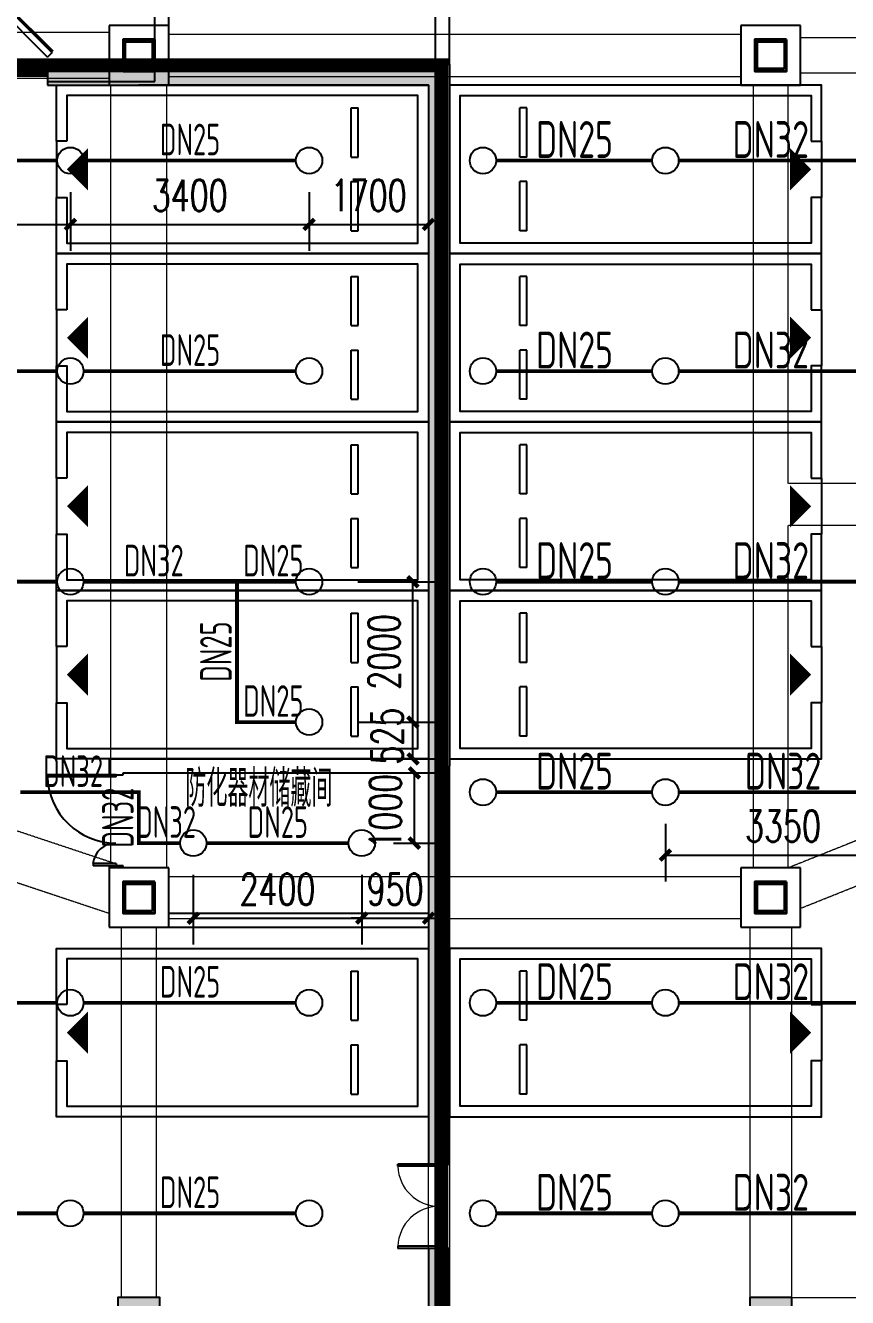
# Model space of a CAD drawing. Extents: x 6824721 to 16538177, y 2478193 to 6665639.
# Drawn here: x 8865599 to 8877308, y 2886751 to 2904876 of the extents above; entities that cross this region are included whole.
import ezdxf

# ---------------------------------------------------------------- set-up
doc = ezdxf.new("R2010")
doc.units = 0
doc.header["$LTSCALE"] = 10
doc.linetypes.add('DASH', pattern=[0.35, 0.25, -0.1])
for name, color, linetype in [('0-wo', 8, 'Continuous'), ('00-停车位', 67, 'Continuous'), ('PUB_HATCH', 8, 'Continuous'), ('S-梁-虚线', 4, 'DASH'), ('W-EQUIP_喷头', 7, 'Continuous'), ('W-PIPE-喷淋中', 6, 'Continuous'), ('W-TEXT_喷淋', 7, 'Continuous'), ('W-TWT_DIM', 3, 'Continuous'), ('WALL', 9, 'Continuous')]:
    doc.layers.add(name, color=color, linetype=linetype)
doc.layers.add('钢梁', color=141, linetype='Continuous', lineweight=18)
doc.styles.add('8B2_02', font='tssdeng.shx', dxfattribs={"width": 0.7, "bigfont": 'TSSDCHN.shx'})
doc.styles.add('_TCH_DIM_T3', font='SIMPLEX', dxfattribs={"width": 0.705882, "bigfont": 'GBCBIG'})
doc.styles.add('_TWT_PIPEDN', font='TSSDENG', dxfattribs={"width": 0.8, "height": 3.5, "bigfont": 'TSSDCHN'})
doc.dimstyles.new('_TWT_ARCH&&150', dxfattribs={"dimtxt": 446.25, "dimasz": 150, "dimexe": 375, "dimexo": 450, "dimgap": 189.375, "dimtad": 1, "dimdec": 0, "dimzin": 0, "dimdsep": 46, "dimtxsty": '_TCH_DIM_T3', "dimblk": 'ARCHTICK', "dimcen": 0.09, "dimclrt": 7, "dimazin": 2, "dimtfac": 1, "dimtdec": 0, "dimtix": 1, "dimtmove": 2, "dimatfit": 3, "dimfxl": 0, "dimtolj": 1, "dimtzin": 0, "dimarcsym": 0})

# ---------------------------------------------------------------- blocks, each defined once
blk = doc.blocks.new('车位2400x5300')
at = {"layer": '00-停车位', "color": 251}
for p, q in [((-875, -1000), (-175, -1000)), ((-875, -1100), (-875, -1000)), ((-175, -1100), (-175, -1000)), ((175, -1000), (875, -1000)), ((175, -1100), (175, -1000)), ((875, -1100), (875, -1000)), ((-875, -1100), (-175, -1100)), ((175, -1100), (875, -1100)), ((400, -5300), (-400, -5300))]:
    blk.add_line(p, q, dxfattribs=at)
blk.add_lwpolyline([(400, -5150), (400, -5300), (1200, -5300), (1200, 0), (-1200, 0), (-1200, -5300), (-400, -5300), (-400, -5150), (-1050, -5150), (-1050, -150), (1050, -150), (1050, -5150), (400, -5150)], dxfattribs=at)
blk.add_lwpolyline([(0, -5150, 0, 600, 0), (0, -4850, 600, 600, 0)], format="xyseb", dxfattribs=at)
blk = doc.blocks.new('_FZH')
blk.add_lwpolyline([(-0.5, -0.5), (0.5, -0.5), (0.5, 0.5), (-0.5, 0.5)], close=True)
at = {"layer": 'PUB_HATCH'}
blk.add_solid([(-0.5, -0.5), (0.5, -0.5), (-0.5, 0.5), (0.5, 0.5)], dxfattribs=at)
blk = doc.blocks.new('$DorLib2D$00000091')
for p, q in [((-0.5, 0.0417), (-0.1464, 0.3952)), ((-0.1464, 0.3952), (-0.1582, 0.407)), ((0.1464, 0.3952), (0.1582, 0.407)), ((0.5, 0.0417), (0.1464, 0.3952)), ((-0.5, 0.0417), (-0.5118, 0.0535)), ((0.5, 0.0417), (0.5118, 0.0535))]:
    blk.add_line(p, q)
at = {"const_width": 0.00833}
for points in [[(-0.5118, 0.0535), (-0.1582, 0.407)], [(0.5118, 0.0535), (0.1582, 0.407)]]:
    blk.add_lwpolyline(points, dxfattribs=at)
for centre, start, end in [((-0.5, 0.0417), 0, 45), ((0.5, 0.0417), 135, 180)]:
    blk.add_arc(centre, 0.5, start, end)
blk = doc.blocks.new('$DorLib2D$00000213')
at = {"color": 0, "linetype": 'DASH', "const_width": 0.02}
blk.add_lwpolyline([(0.5, 0), (-0.5, 0)], dxfattribs=at)
blk = doc.blocks.new('$DorLib2D$00000225')
at = {"color": 0}
for p, q in [((0.475, -0.001), (0.475, 0.752)), ((0.475, 0.752), (0.5, 0.752)), ((0.5, -0.001), (0.5, 0.752)), ((-0.5, 0), (-0.5, 0.252)), ((-0.475, 0.252), (-0.5, 0.252)), ((-0.475, 0), (-0.475, 0.252)), ((-0.475, 0), (-0.5, 0)), ((0.475, -0.001), (0.5, -0.001))]:
    blk.add_line(p, q, dxfattribs=at)
for centre, radius, start, end in [((0.505, -0.002), 0.755, 92.2493, 179.7238), ((-0.501, 0.003), 0.251, 359.7899, 84.0974)]:
    blk.add_arc(centre, radius, start, end, dxfattribs=at)
blk = doc.blocks.new('$DorLib2D$00000002')
for p, q in [((-0.5, 0), (-0.5, 0.4875)), ((-0.475, 0.4875), (-0.5, 0.4875)), ((-0.475, 0), (-0.475, 0.4875)), ((0.475, 0), (0.475, 0.4875)), ((0.475, 0.4875), (0.5, 0.4875)), ((0.5, 0), (0.5, 0.4875)), ((-0.5, 0), (-0.475, 0)), ((0.5, 0), (0.475, 0))]:
    blk.add_line(p, q)
at = {"lineweight": 13}
for centre, start, end in [((-0.4875, 0), 0, 88.53072), ((0.4875, 0), 91.46928, 180)]:
    blk.add_arc(centre, 0.4875, start, end, dxfattribs=at)
blk = doc.blocks.new('jkytk')
at = {"layer": 'WALL', "color": 1, "const_width": 200}
for points in [[(8519064, 2958073), (8600964, 2958077), (8600964, 2890959), (8590564, 2883869, -0.196817), (8587964, 2882721), (8583164, 2882721), (8583164, 2889377), (8575664, 2889377), (8575664, 2890077), (8570864, 2890077), (8570864, 2892502), (8561864, 2892502), (8561864, 2894777), (8566139, 2894777), (8566139, 2912952), (8537789, 2912952), (8537789, 2943777), (8519064, 2943773), (8519063, 2958073)], [(8498935, 2895326), (8528589, 2895402), (8528589, 2885652), (8531939, 2885652), (8531939, 2887852), (8537789, 2887852), (8537789, 2912952), (8566139, 2912952), (8566139, 2894777), (8561864, 2894777), (8561864, 2892502), (8570864, 2892502), (8570864, 2890077), (8575664, 2890077), (8575664, 2889377), (8583164, 2889377), (8583164, 2882720), (8587793, 2882720, 0.208661)]]:
    blk.add_lwpolyline(points, format="xyb", dxfattribs=at)
blk = doc.blocks.new('LIANGMOBAN')
at = {"layer": 'S-梁-虚线', "color": 8, "lineweight": 18}
for p, q in [((1997316, 190803), (1989166, 190803)), ((1998166, 190778), (2006316, 190778)), ((2015191, 190728), (2007166, 190728)), ((1989166, 190153), (1997316, 190153)), ((1998166, 190178), (2006316, 190178)), ((2007166, 190228), (2015191, 190228)), ((1997341, 178956), (1997341, 190053)), ((1998141, 178903), (1998141, 190053)), ((2006491, 190053), (2006491, 178903)), ((2006991, 184378), (2006991, 190053)), ((2013991, 184378), (2006991, 184378)), ((2006991, 178903), (2006991, 183778)), ((2013991, 183778), (2006991, 183778)), ((1997416, 178956), (1989166, 181706)), ((2014184, 181778), (2006996, 178903)), ((2007166, 178325), (2014299, 181178)), ((1997316, 178251), (1989066, 181001)), ((1998166, 178778), (2006316, 178778)), ((1998166, 178178), (2006316, 178178)), ((1997491, 178053), (1997491, 172778)), ((1997991, 172778), (1997991, 178053)), ((2006441, 178053), (2006441, 172778)), ((2007041, 172778), (2007041, 178053)), ((2001866, 173478), (2001866, 174678)), ((2002166, 174678), (2002166, 173478)), ((2007041, 172778), (2013641, 172778))]:
    blk.add_line(p, q, dxfattribs=at)
blk = doc.blocks.new('_ArchTick')
at = {"color": 0, "linetype": 'ByBlock', "const_width": 0.4}
blk.add_lwpolyline([(-0.5, -0.5), (0.5, 0.5)], dxfattribs=at)
blk = doc.blocks.new('*D540')
at = {"layer": 'Defpoints', "color": 0, "transparency": 16777216}
for p in [(8870389, 2894226), (8871138, 2894226), (8870389, 2893226)]:
    blk.add_point(p, dxfattribs=at)
at = {"layer": 'W-TWT_DIM', "color": 0, "lineweight": -2, "transparency": 16777216}
for p, q in [((8870839, 2894226), (8871513, 2894226)), ((8871138, 2893226), (8871138, 2894226)), ((8870839, 2893226), (8871513, 2893226))]:
    blk.add_line(p, q, dxfattribs=at)
at = {"layer": 'W-TWT_DIM', "color": 0, "lineweight": -2, "transparency": 16777216, "xscale": 150, "yscale": 150, "zscale": 150}
for p, rotation in [((8871138, 2894226), 90), ((8871138, 2893226), 270)]:
    blk.add_blockref('_ArchTick', p, dxfattribs=dict(at, rotation=rotation))
at = {"layer": 'W-TWT_DIM', "color": 7, "transparency": 16777216, "insert": (8870725, 2893673), "char_height": 446.2, "attachment_point": 5, "rotation": 90, "style": '_TCH_DIM_T3'}
blk.add_mtext('\\A1;1000', dxfattribs=at)
blk = doc.blocks.new('*D541')
at = {"layer": 'Defpoints', "color": 0, "transparency": 16777216}
for p in [(8869883, 2894951), (8871118, 2894951), (8869883, 2894426)]:
    blk.add_point(p, dxfattribs=at)
at = {"layer": 'W-TWT_DIM', "color": 0, "lineweight": -2, "transparency": 16777216}
for p, q in [((8870333, 2894951), (8871493, 2894951)), ((8871118, 2894426), (8871118, 2894951)), ((8870333, 2894426), (8871493, 2894426))]:
    blk.add_line(p, q, dxfattribs=at)
at = {"layer": 'W-TWT_DIM', "color": 0, "lineweight": -2, "transparency": 16777216, "xscale": 150, "yscale": 150, "zscale": 150}
for p, rotation in [((8871118, 2894951), 90), ((8871118, 2894426), 270)]:
    blk.add_blockref('_ArchTick', p, dxfattribs=dict(at, rotation=rotation))
at = {"layer": 'W-TWT_DIM', "color": 7, "transparency": 16777216, "insert": (8870751, 2894751), "char_height": 446.2, "attachment_point": 5, "rotation": 90, "style": '_TCH_DIM_T3'}
blk.add_mtext('\\A1;525', dxfattribs=at)
blk = doc.blocks.new('*D542')
at = {"layer": 'Defpoints', "color": 0, "transparency": 16777216}
for p in [(8869883, 2896951), (8871118, 2896951), (8869883, 2894951)]:
    blk.add_point(p, dxfattribs=at)
at = {"layer": 'W-TWT_DIM', "color": 0, "lineweight": -2, "transparency": 16777216}
for p, q in [((8870333, 2896951), (8871493, 2896951)), ((8871118, 2894951), (8871118, 2896951)), ((8870333, 2894951), (8871493, 2894951))]:
    blk.add_line(p, q, dxfattribs=at)
at = {"layer": 'W-TWT_DIM', "color": 0, "lineweight": -2, "transparency": 16777216, "xscale": 150, "yscale": 150, "zscale": 150}
for p, rotation in [((8871118, 2896951), 90), ((8871118, 2894951), 270)]:
    blk.add_blockref('_ArchTick', p, dxfattribs=dict(at, rotation=rotation))
at = {"layer": 'W-TWT_DIM', "color": 7, "transparency": 16777216, "insert": (8870706, 2895951), "char_height": 446.2, "attachment_point": 5, "rotation": 90, "style": '_TCH_DIM_T3'}
blk.add_mtext('\\A1;2000', dxfattribs=at)
blk = doc.blocks.new('*D824')
at = {"layer": 'Defpoints', "color": 0, "transparency": 16777216}
for p in [(8874714, 2893951), (8878064, 2893951), (8878064, 2893056)]:
    blk.add_point(p, dxfattribs=at)
at = {"layer": 'W-TWT_DIM', "color": 0, "lineweight": -2, "transparency": 16777216}
for p, q in [((8874714, 2893501), (8874714, 2892681)), ((8878064, 2893501), (8878064, 2892681)), ((8874714, 2893056), (8878064, 2893056))]:
    blk.add_line(p, q, dxfattribs=at)
at = {"layer": 'W-TWT_DIM', "color": 0, "lineweight": -2, "transparency": 16777216, "xscale": 150, "yscale": 150, "zscale": 150, "rotation": 180}
blk.add_blockref('_ArchTick', (8874714, 2893056), dxfattribs=at)
at = {"layer": 'W-TWT_DIM', "color": 0, "lineweight": -2, "transparency": 16777216, "xscale": 150, "yscale": 150, "zscale": 150}
blk.add_blockref('_ArchTick', (8878064, 2893056), dxfattribs=at)
at = {"layer": 'W-TWT_DIM', "color": 7, "transparency": 16777216, "insert": (8876389, 2893469), "char_height": 446.2, "attachment_point": 5, "style": '_TCH_DIM_T3'}
blk.add_mtext('\\A1;3350', dxfattribs=at)
blk = doc.blocks.new('*D1195')
at = {"layer": 'Defpoints', "color": 0, "transparency": 16777216}
for p in [(8867989, 2893226), (8870389, 2893226), (8870389, 2892157)]:
    blk.add_point(p, dxfattribs=at)
at = {"layer": 'W-TWT_DIM', "color": 0, "lineweight": -2, "transparency": 16777216}
for p, q in [((8867989, 2892776), (8867989, 2891782)), ((8870389, 2892776), (8870389, 2891782)), ((8867989, 2892157), (8870389, 2892157))]:
    blk.add_line(p, q, dxfattribs=at)
at = {"layer": 'W-TWT_DIM', "color": 0, "lineweight": -2, "transparency": 16777216, "xscale": 150, "yscale": 150, "zscale": 150, "rotation": 180}
blk.add_blockref('_ArchTick', (8867989, 2892157), dxfattribs=at)
at = {"layer": 'W-TWT_DIM', "color": 0, "lineweight": -2, "transparency": 16777216, "xscale": 150, "yscale": 150, "zscale": 150}
blk.add_blockref('_ArchTick', (8870389, 2892157), dxfattribs=at)
at = {"layer": 'W-TWT_DIM', "color": 7, "transparency": 16777216, "insert": (8869189, 2892570), "char_height": 446.2, "attachment_point": 5, "style": '_TCH_DIM_T3'}
blk.add_mtext('\\A1;2400', dxfattribs=at)
blk = doc.blocks.new('*D1196')
at = {"layer": 'Defpoints', "color": 0, "transparency": 16777216}
for p in [(8870389, 2893226), (8871339, 2893226), (8871339, 2892157)]:
    blk.add_point(p, dxfattribs=at)
at = {"layer": 'W-TWT_DIM', "color": 0, "lineweight": -2, "transparency": 16777216}
for p, q in [((8870389, 2892776), (8870389, 2891782)), ((8871339, 2892776), (8871339, 2891782)), ((8870389, 2892157), (8870239, 2892157)), ((8870389, 2892157), (8871339, 2892157)), ((8871339, 2892157), (8871489, 2892157))]:
    blk.add_line(p, q, dxfattribs=at)
at = {"layer": 'W-TWT_DIM', "color": 0, "lineweight": -2, "transparency": 16777216, "xscale": 150, "yscale": 150, "zscale": 150}
blk.add_blockref('_ArchTick', (8870389, 2892157), dxfattribs=at)
at = {"layer": 'W-TWT_DIM', "color": 0, "lineweight": -2, "transparency": 16777216, "xscale": 150, "yscale": 150, "zscale": 150, "rotation": 180}
blk.add_blockref('_ArchTick', (8871339, 2892157), dxfattribs=at)
at = {"layer": 'W-TWT_DIM', "color": 7, "transparency": 16777216, "insert": (8870864, 2892570), "char_height": 446.2, "attachment_point": 5, "style": '_TCH_DIM_T3'}
blk.add_mtext('\\A1;950', dxfattribs=at)
blk = doc.blocks.new('*D1548')
at = {"layer": 'Defpoints', "color": 0, "transparency": 16777216}
for p in [(8862839, 2902951), (8866239, 2902951), (8866239, 2902042)]:
    blk.add_point(p, dxfattribs=at)
at = {"layer": 'W-TWT_DIM', "color": 0, "lineweight": -2, "transparency": 16777216}
for p, q in [((8862839, 2902501), (8862839, 2901667)), ((8866239, 2902501), (8866239, 2901667)), ((8862839, 2902042), (8866239, 2902042))]:
    blk.add_line(p, q, dxfattribs=at)
at = {"layer": 'W-TWT_DIM', "color": 0, "lineweight": -2, "transparency": 16777216, "xscale": 150, "yscale": 150, "zscale": 150, "rotation": 180}
blk.add_blockref('_ArchTick', (8862839, 2902042), dxfattribs=at)
at = {"layer": 'W-TWT_DIM', "color": 0, "lineweight": -2, "transparency": 16777216, "xscale": 150, "yscale": 150, "zscale": 150}
blk.add_blockref('_ArchTick', (8866239, 2902042), dxfattribs=at)
at = {"layer": 'W-TWT_DIM', "color": 7, "transparency": 16777216, "insert": (8864539, 2902455), "char_height": 446.2, "attachment_point": 5, "style": '_TCH_DIM_T3'}
blk.add_mtext('\\A1;3400', dxfattribs=at)
blk = doc.blocks.new('*D1549')
at = {"layer": 'Defpoints', "color": 0, "transparency": 16777216}
for p in [(8866239, 2902951), (8869639, 2902951), (8869639, 2902042)]:
    blk.add_point(p, dxfattribs=at)
at = {"layer": 'W-TWT_DIM', "color": 0, "lineweight": -2, "transparency": 16777216}
for p, q in [((8866239, 2902501), (8866239, 2901667)), ((8869639, 2902501), (8869639, 2901667)), ((8866239, 2902042), (8869639, 2902042))]:
    blk.add_line(p, q, dxfattribs=at)
at = {"layer": 'W-TWT_DIM', "color": 0, "lineweight": -2, "transparency": 16777216, "xscale": 150, "yscale": 150, "zscale": 150, "rotation": 180}
blk.add_blockref('_ArchTick', (8866239, 2902042), dxfattribs=at)
at = {"layer": 'W-TWT_DIM', "color": 0, "lineweight": -2, "transparency": 16777216, "xscale": 150, "yscale": 150, "zscale": 150}
blk.add_blockref('_ArchTick', (8869639, 2902042), dxfattribs=at)
at = {"layer": 'W-TWT_DIM', "color": 7, "transparency": 16777216, "insert": (8867939, 2902455), "char_height": 446.2, "attachment_point": 5, "style": '_TCH_DIM_T3'}
blk.add_mtext('\\A1;3400', dxfattribs=at)
blk = doc.blocks.new('*D1550')
at = {"layer": 'Defpoints', "color": 0, "transparency": 16777216}
for p in [(8869639, 2902951), (8871339, 2902951), (8871339, 2902042)]:
    blk.add_point(p, dxfattribs=at)
at = {"layer": 'W-TWT_DIM', "color": 0, "lineweight": -2, "transparency": 16777216}
for p, q in [((8869639, 2902501), (8869639, 2901667)), ((8871339, 2902501), (8871339, 2901667)), ((8869639, 2902042), (8871339, 2902042))]:
    blk.add_line(p, q, dxfattribs=at)
at = {"layer": 'W-TWT_DIM', "color": 0, "lineweight": -2, "transparency": 16777216, "xscale": 150, "yscale": 150, "zscale": 150, "rotation": 180}
blk.add_blockref('_ArchTick', (8869639, 2902042), dxfattribs=at)
at = {"layer": 'W-TWT_DIM', "color": 0, "lineweight": -2, "transparency": 16777216, "xscale": 150, "yscale": 150, "zscale": 150}
blk.add_blockref('_ArchTick', (8871339, 2902042), dxfattribs=at)
at = {"layer": 'W-TWT_DIM', "color": 7, "transparency": 16777216, "insert": (8870489, 2902455), "char_height": 446.2, "attachment_point": 5, "style": '_TCH_DIM_T3'}
blk.add_mtext('\\A1;1700', dxfattribs=at)
blk = doc.blocks.new('$TwtSys$00000125')
blk.add_circle((0, 0, 0), 1)

msp = doc.modelspace()

# ---------------------------------------------------------------- hatches: boundary and pattern name
at = {"layer": '0-wo'}
for points in [[(8867214.1, 2904326.5), (8865914.1, 2904326.5), (8865914.1, 2904026.5), (8867214.1, 2904026.5)], [(8871339.1, 2904026.5), (8871639.1, 2904326.5), (8867214.1, 2904326.5), (8867214.1, 2904026.5)], [(8871639.1, 2904326.5), (8871339.1, 2904026.5), (8871339.1, 2894326.5), (8871639.1, 2894326.5)], [(8871339.1, 2894326.5), (8871339.1, 2888651.5), (8871639.1, 2888651.5), (8871639.1, 2894326.5)], [(8871639.1, 2886451.5), (8871639.1, 2887451.5), (8871339.1, 2887451.5), (8871339.1, 2886451.5), (8871489.1, 2886351.5)]]:
    msp.add_hatch(color=8, dxfattribs=at).paths.add_polyline_path(points)
at = {"layer": 'W-PIPE-喷淋中'}
for points in [[(8868611.6, 2894951.5), (8868611.6, 2894925.2), (8868585.3, 2894925.2)], [(8868611.6, 2894951.5), (8868585.3, 2894951.5), (8868585.3, 2894925.2)], [(8867214.1, 2893951.5), (8867214.1, 2893977.7), (8867240.3, 2893977.7)], [(8867214.1, 2893951.5), (8867240.3, 2893951.5), (8867240.3, 2893977.7)], [(8867214.1, 2893226.5), (8867187.8, 2893226.5), (8867187.8, 2893200.2)], [(8867214.1, 2893226.5), (8867214.1, 2893200.2), (8867187.8, 2893200.2)]]:
    msp.add_hatch(color=256, dxfattribs=at).paths.add_polyline_path(points)

# ---------------------------------------------------------------- linework, layer by layer
at = {"layer": '0-wo', "color": 8}
for p, q in [((8867439.1, 2904326.5), (8867439.1, 2906753.1)), ((8871639.1, 2904326.5), (8871639.1, 2906753.1)), ((8867639.1, 2904326.5), (8867639.1, 2906553.1)), ((8871439.1, 2904326.5), (8871439.1, 2906553.1)), ((8867639.1, 2904876.5), (8866789.1, 2904876.5)), ((8866789.1, 2904876.5), (8866789.1, 2904026.5)), ((8867639.1, 2904026.5), (8867639.1, 2904876.5)), ((8876639.1, 2904876.5), (8875789.1, 2904876.5)), ((8875789.1, 2904876.5), (8875789.1, 2904026.5)), ((8876639.1, 2904026.5), (8876639.1, 2904876.5)), ((8867214.1, 2904326.5), (8865914.1, 2904326.5)), ((8865914.1, 2904326.5), (8865914.1, 2904026.5)), ((8867439.1, 2904326.5), (8865914.1, 2904326.5)), ((8865914.1, 2904326.5), (8865914.1, 2904076.5)), ((8871639.1, 2904326.5), (8867214.1, 2904326.5)), ((8867439.1, 2904076.5), (8867439.1, 2904326.5)), ((8867439.1, 2904326.5), (8867639.1, 2904326.5)), ((8871439.1, 2904326.5), (8871639.1, 2904326.5)), ((8871639.1, 2904326.5), (8871639.1, 2894326.5)), ((8865914.1, 2904076.5), (8867439.1, 2904076.5)), ((8865914.1, 2904026.5), (8867214.1, 2904026.5)), ((8866789.1, 2904026.5), (8867639.1, 2904026.5)), ((8871339.1, 2904026.5), (8867214.1, 2904026.5)), ((8871339.1, 2904026.5), (8871339.1, 2894326.5)), ((8875789.1, 2904026.5), (8876639.1, 2904026.5)), ((8866789.1, 2894426.5), (8866789.1, 2894201.5)), ((8866789.1, 2894426.5), (8871339.1, 2894426.5)), ((8866789.1, 2894201.5), (8866989.1, 2894201.5)), ((8866989.1, 2894201.5), (8866989.1, 2894226.5)), ((8866989.1, 2894226.5), (8871339.1, 2894226.5)), ((8871339.1, 2894326.5), (8871339.1, 2888651.5)), ((8871639.1, 2888651.5), (8871639.1, 2894326.5)), ((8866989.1, 2892901.5), (8866789.1, 2892901.5)), ((8866789.1, 2892901.5), (8866789.1, 2892876.5)), ((8867639.1, 2892876.5), (8866789.1, 2892876.5)), ((8866789.1, 2892876.5), (8866789.1, 2892026.5)), ((8867639.1, 2892876.5), (8866789.1, 2892876.5)), ((8866789.1, 2892876.5), (8866789.1, 2892026.5)), ((8866989.1, 2892876.5), (8866989.1, 2892901.5)), ((8867639.1, 2892026.5), (8867639.1, 2892876.5)), ((8867639.1, 2892026.5), (8867639.1, 2892876.5)), ((8876639.1, 2892876.5), (8875789.1, 2892876.5)), ((8875789.1, 2892876.5), (8875789.1, 2892026.5)), ((8876639.1, 2892026.5), (8876639.1, 2892876.5)), ((8867639.1, 2892226.5), (8871339.1, 2892226.5)), ((8871339.1, 2892226.5), (8871339.1, 2892026.5)), ((8866789.1, 2892026.5), (8867639.1, 2892026.5)), ((8866789.1, 2892026.5), (8867639.1, 2892026.5)), ((8867639.1, 2892026.5), (8871339.1, 2892026.5)), ((8875789.1, 2892026.5), (8876639.1, 2892026.5)), ((8871339.1, 2888651.5), (8871639.1, 2888651.5)), ((8871639.1, 2887451.5), (8871339.1, 2887451.5)), ((8871339.1, 2887451.5), (8871339.1, 2886451.5)), ((8871639.1, 2886451.5), (8871639.1, 2887451.5))]:
    msp.add_line(p, q, dxfattribs=at)
at = {"layer": '0-wo', "color": 8, "lineweight": 35}
for points in [[(8867439.1, 2904676.5), (8866989.1, 2904676.5), (8866989.1, 2904226.5), (8867439.1, 2904226.5)], [(8867439.1, 2904676.5), (8866989.1, 2904676.5), (8866989.1, 2904226.5), (8867439.1, 2904226.5)], [(8867409.1, 2904256.5), (8867019.1, 2904256.5), (8867019.1, 2904646.5), (8867409.1, 2904646.5)], [(8876439.1, 2904676.5), (8875989.1, 2904676.5), (8875989.1, 2904226.5), (8876439.1, 2904226.5)], [(8876439.1, 2904676.5), (8875989.1, 2904676.5), (8875989.1, 2904226.5), (8876439.1, 2904226.5)], [(8876409.1, 2904256.5), (8876019.1, 2904256.5), (8876019.1, 2904646.5), (8876409.1, 2904646.5)], [(8867439.1, 2892676.5), (8866989.1, 2892676.5), (8866989.1, 2892226.5), (8867439.1, 2892226.5)], [(8867439.1, 2892676.5), (8866989.1, 2892676.5), (8866989.1, 2892226.5), (8867439.1, 2892226.5)], [(8867409.1, 2892256.5), (8867019.1, 2892256.5), (8867019.1, 2892646.5), (8867409.1, 2892646.5)], [(8876439.1, 2892676.5), (8875989.1, 2892676.5), (8875989.1, 2892226.5), (8876439.1, 2892226.5)], [(8876439.1, 2892676.5), (8875989.1, 2892676.5), (8875989.1, 2892226.5), (8876439.1, 2892226.5)], [(8876409.1, 2892256.5), (8876019.1, 2892256.5), (8876019.1, 2892646.5), (8876409.1, 2892646.5)]]:
    msp.add_lwpolyline(points, close=True, dxfattribs=at)
at = {"layer": 'W-PIPE-喷淋中', "ltscale": 1.5, "const_width": 52.5}
for points in [[(8863026.6, 2902951.5), (8866051.6, 2902951.5)], [(8866426.6, 2902951.5), (8869451.6, 2902951.5)], [(8874526.6, 2902951.5), (8872301.6, 2902951.5)], [(8877526.6, 2902951.5), (8874901.6, 2902951.5)], [(8863026.6, 2899951.5), (8866051.6, 2899951.5)], [(8866426.6, 2899951.5), (8869451.6, 2899951.5)], [(8874526.6, 2899951.5), (8872301.6, 2899951.5)], [(8877526.6, 2899951.5), (8874901.6, 2899951.5)], [(8863026.6, 2896951.5), (8866051.6, 2896951.5)], [(8866426.6, 2896951.5), (8868611.6, 2896951.5)], [(8868611.6, 2894951.5), (8868611.6, 2896951.5)], [(8868611.6, 2896951.5), (8869451.6, 2896951.5)], [(8874526.6, 2896951.5), (8872301.6, 2896951.5)], [(8877526.6, 2896951.5), (8874901.6, 2896951.5)], [(8869451.6, 2894951.5), (8868611.6, 2894951.5)], [(8867214.1, 2893951.5), (8865526.6, 2893951.5)], [(8867214.1, 2893226.5), (8867214.1, 2893951.5)], [(8874526.6, 2893951.5), (8872301.6, 2893951.5)], [(8877876.6, 2893951.5), (8874901.6, 2893951.5)], [(8867214.1, 2893226.5), (8867801.6, 2893226.5)], [(8868176.6, 2893226.5), (8870201.6, 2893226.5)], [(8863026.6, 2890951.5), (8866051.6, 2890951.5)], [(8866426.6, 2890951.5), (8869451.6, 2890951.5)], [(8874526.6, 2890951.5), (8872301.6, 2890951.5)], [(8877526.6, 2890951.5), (8874901.6, 2890951.5)], [(8866051.6, 2887951.5), (8863026.6, 2887951.5)], [(8869451.6, 2887951.5), (8866426.6, 2887951.5)], [(8874526.6, 2887951.5), (8872301.6, 2887951.5)], [(8877526.6, 2887951.5), (8874901.6, 2887951.5)]]:
    msp.add_lwpolyline(points, dxfattribs=at)

# ---------------------------------------------------------------- block references
msp.add_blockref('jkytk', (305383.7, -8645.8))
at = {"layer": '0-wo', "color": 8}
for name, p, xscale, yscale, zscale, rotation in [('$DorLib2D$00000091', (8862914.1, 2904176.5), 6000, -6000, 300, 180), ('$DorLib2D$00000213', (8862914.1, 2904201.5), 6000, 6000, 250, 180), ('$DorLib2D$00000225', (8866889.1, 2893551.5), 1300, 1300, 200, 90.0000000140587), ('$DorLib2D$00000002', (8871489.1, 2888051.5), -1200, -1200, 300, 270), ('_FZH', (8867214.1, 2886451.5), 600, 600, 600, 90), ('_FZH', (8876214.1, 2886451.5), 600, 600, 600, 90)]:
    msp.add_blockref(name, p, dxfattribs=dict(at, xscale=xscale, yscale=yscale, zscale=zscale, rotation=rotation))
at = {"layer": '0-wo', "color": 8, "xscale": -1, "rotation": 270}
for p in [(8871339.1, 2902826.5), (8871339.1, 2900426.5), (8871339.1, 2898026.5), (8871339.1, 2895626.5), (8871339.1, 2890526.5)]:
    msp.add_blockref('车位2400x5300', p, dxfattribs=at)
at = {"layer": '0-wo', "color": 8, "rotation": 89.99999999999999}
for p in [(8871639.1, 2902826.5), (8871639.1, 2900426.5), (8871639.1, 2898026.5), (8871639.1, 2895626.5), (8871639.1, 2890526.5)]:
    msp.add_blockref('车位2400x5300', p, dxfattribs=at)
at = {"layer": 'W-EQUIP_喷头', "xscale": 187.5, "yscale": 187.5, "zscale": 187.5}
for p in [(8866239.1, 2902951.5), (8869639.1, 2902951.5), (8872114.1, 2902951.5), (8874714.1, 2902951.5), (8866239.1, 2899951.5), (8869639.1, 2899951.5), (8872114.1, 2899951.5), (8874714.1, 2899951.5), (8866239.1, 2896951.5), (8869639.1, 2896951.5), (8872114.1, 2896951.5), (8874714.1, 2896951.5), (8869639.1, 2894951.5), (8872114.1, 2893951.5), (8874714.1, 2893951.5), (8867989.1, 2893226.5), (8870389.1, 2893226.5), (8866239.1, 2890951.5), (8869639.1, 2890951.5), (8872114.1, 2890951.5), (8874714.1, 2890951.5), (8866239.1, 2887951.5), (8869639.1, 2887951.5), (8872114.1, 2887951.5), (8874714.1, 2887951.5)]:
    msp.add_blockref('$TwtSys$00000125', p, dxfattribs=at)
at = {"layer": '钢梁', "color": 6}
msp.add_blockref('LIANGMOBAN', (6869472.7, 2713973), dxfattribs=at)

# ---------------------------------------------------------------- texts
at = {"layer": '0-wo', "color": 6, "style": '8B2_02', "width": 0.6}
msp.add_text('防化器材储藏间', height=525, dxfattribs=at).set_placement((8867877.1, 2893743.6))
at = {"layer": 'W-TEXT_喷淋'}
for s, height, style, width, p in [('DN25', 450, '_TWT_PIPEDN', 0.64, (8867512.6, 2903026.5)), ('DN25', 525, '8B2_02', 0.7, (8872869.9, 2902989)), ('DN32', 525, '8B2_02', 0.7, (8875669.9, 2902989)), ('DN25', 450, '_TWT_PIPEDN', 0.64, (8867512.6, 2900026.5)), ('DN25', 525, '8B2_02', 0.7, (8872869.9, 2899989)), ('DN32', 525, '8B2_02', 0.7, (8875669.9, 2899989)), ('DN32', 450, '_TWT_PIPEDN', 0.64, (8866998.9, 2897026.5)), ('DN25', 450, '_TWT_PIPEDN', 0.64, (8868698.9, 2897026.5)), ('DN25', 525, '8B2_02', 0.7, (8872869.9, 2896989)), ('DN32', 525, '8B2_02', 0.7, (8875669.9, 2896989)), ('DN25', 450, '_TWT_PIPEDN', 0.64, (8868698.9, 2895026.5)), ('DN32', 450, '_TWT_PIPEDN', 0.64, (8865850.1, 2894026.5)), ('DN25', 525, '8B2_02', 0.7, (8872869.9, 2893989)), ('DN32', 525, '8B2_02', 0.7, (8875844.9, 2893989)), ('DN32', 450, '_TWT_PIPEDN', 0.64, (8867175.1, 2893301.5)), ('DN25', 450, '_TWT_PIPEDN', 0.64, (8868762.6, 2893301.5)), ('DN25', 525, '8B2_02', 0.7, (8872869.9, 2890989)), ('DN32', 525, '8B2_02', 0.7, (8875669.9, 2890989)), ('DN25', 450, '_TWT_PIPEDN', 0.64, (8867512.6, 2891026.5)), ('DN25', 450, '_TWT_PIPEDN', 0.64, (8867512.6, 2888026.5)), ('DN25', 525, '8B2_02', 0.7, (8872869.9, 2887989)), ('DN32', 525, '8B2_02', 0.7, (8875669.9, 2887989))]:
    msp.add_text(s, height=height, dxfattribs=dict(at, style=style, width=width)).set_placement(p)
at = {"layer": 'W-TEXT_喷淋', "style": '_TWT_PIPEDN', "width": 0.64}
for s, p in [('DN25', (8868536.6, 2895525)), ('DN32', (8867139.1, 2893162.5))]:
    msp.add_text(s, height=450, rotation=90, dxfattribs=at).set_placement(p)

# ---------------------------------------------------------------- dimensions: what is measured, and where the dimension line sits
at = {"layer": 'W-TWT_DIM'}
for p1, p2, distance, picture, middle in [((8862839.1, 2902951.5), (8866239.1, 2902951.5), -909.3, '*D1548', (8864539.1, 2902454.7)), ((8866239.1, 2902951.5), (8869639.1, 2902951.5), -909.3, '*D1549', (8867939.1, 2902454.7)), ((8869639.1, 2902951.5), (8871339.1, 2902951.5), -909.3, '*D1550', (8870489.1, 2902454.7)), ((8869882.7, 2894951.5), (8869882.7, 2896951.5), -1235.3, '*D542', (8870705.5, 2895951.5)), ((8874714.1, 2893951.5), (8878064.1, 2893951.5), -895.4, '*D824', (8876389.1, 2893468.6)), ((8867989.1, 2893226.5), (8870389.1, 2893226.5), -1069.3, '*D1195', (8869189.1, 2892569.7)), ((8870389.1, 2893226.5), (8871339.1, 2893226.5), -1069.3, '*D1196', (8870864.1, 2892569.7))]:
    dim = msp.add_aligned_dim(p1=p1, p2=p2, distance=distance, dimstyle='_TWT_ARCH&&150', dxfattribs=at)
    dim.commit()
    dim.dimension.update_dxf_attribs({"geometry": picture, "text_midpoint": middle})
for base, p1, p2, picture, middle in [((8871118, 2894951.5), (8869882.7, 2894426.5), (8869882.7, 2894951.5), '*D541', (8870751.3, 2894751.5)), ((8871137.9, 2894226.5), (8870389.1, 2893226.5), (8870389.1, 2894226.5), '*D540', (8870725.4, 2893672.5))]:
    dim = msp.add_linear_dim(base=base, p1=p1, p2=p2, angle=90, dimstyle='_TWT_ARCH&&150', dxfattribs=at)
    dim.commit()
    dim.dimension.update_dxf_attribs({"geometry": picture, "text_midpoint": middle, "dimtype": 129})

doc.saveas('drawing.dxf')
